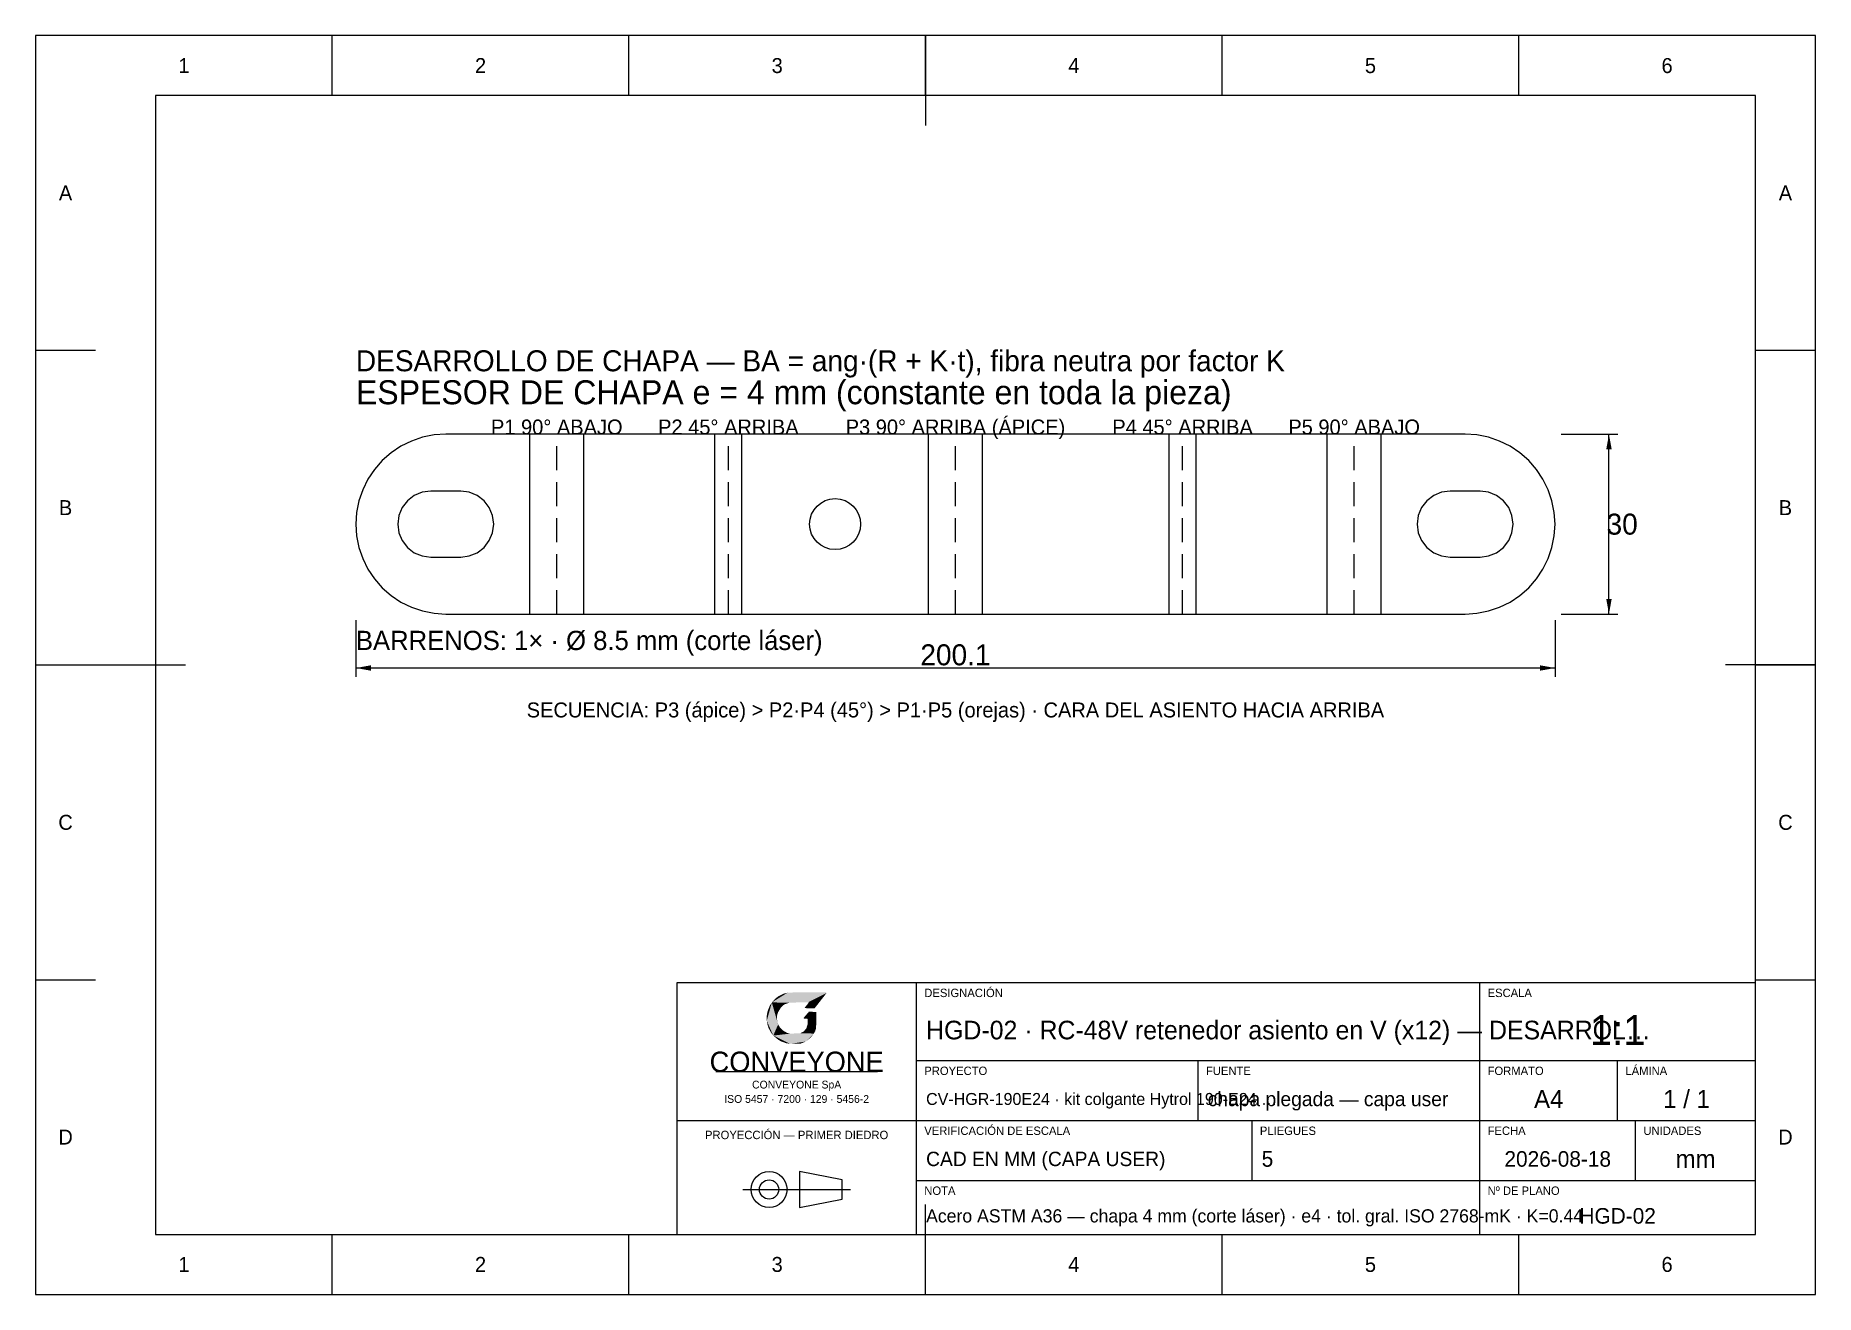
# Model space of a CAD drawing. Extents: x 0 to 297, y 0 to 210.
import ezdxf
from ezdxf.enums import TextEntityAlignment as Align

# ---------------------------------------------------------------- set-up
doc = ezdxf.new("R2010")
doc.units = 0
doc.linetypes.add('DASHED', pattern=[6, 4, -2])
for name, color, linetype in [('COTAS', 7, 'CONTINUOUS'), ('FINA', 7, 'CONTINUOUS'), ('LOGO', 5, 'CONTINUOUS'), ('NORMA', 7, 'CONTINUOUS'), ('PLIEGUE', 1, 'DASHED'), ('TEXTO', 7, 'CONTINUOUS'), ('VISIBLE', 7, 'CONTINUOUS')]:
    doc.layers.add(name, color=color, linetype=linetype)

msp = doc.modelspace()

# ---------------------------------------------------------------- linework, layer by layer
at = {"layer": 'COTAS'}
for p, q in [((254.5515, 143.5), (264.0515, 143.5)), ((262.5515, 113.5), (262.5515, 143.5)), ((254.5515, 113.5), (264.0515, 113.5)), ((53.4485, 112.5), (53.4485, 103)), ((253.5515, 112.5), (253.5515, 103)), ((53.4485, 104.5), (253.5515, 104.5))]:
    msp.add_line(p, q, dxfattribs=at)
for points in [[(262.5515, 143.5), (263.0015, 141), (262.1015, 141)], [(262.5515, 113.5), (263.0015, 116), (262.1015, 116)], [(53.4485, 104.5), (55.9485, 104.95), (55.9485, 104.05)], [(253.5515, 104.5), (251.0515, 104.95), (251.0515, 104.05)]]:
    msp.add_solid(points, dxfattribs=at)
at = {"layer": 'FINA'}
for p, q in [((297, 210), (0, 210)), ((0, 210), (0, 0)), ((49.5, 200), (49.5, 210)), ((99, 200), (99, 210)), ((148.5, 200), (148.5, 210)), ((198, 200), (198, 210)), ((247.5, 200), (247.5, 210)), ((297, 0), (297, 210)), ((0, 157.5), (10, 157.5)), ((287, 157.5), (297, 157.5)), ((82.4485, 113.5), (82.4485, 143.5)), ((91.4965, 113.5), (91.4965, 143.5)), ((113.3395, 113.5), (113.3395, 143.5)), ((117.8635, 113.5), (117.8635, 143.5)), ((148.9765, 113.5), (148.9765, 143.5)), ((158.0235, 113.5), (158.0235, 143.5)), ((189.1365, 113.5), (189.1365, 143.5)), ((193.6605, 113.5), (193.6605, 143.5)), ((215.5035, 113.5), (215.5035, 143.5)), ((224.5515, 113.5), (224.5515, 143.5)), ((0, 105), (10, 105)), ((287, 105), (297, 105)), ((0, 52.5), (10, 52.5)), ((287, 52.5), (297, 52.5)), ((147, 39), (241, 39)), ((194, 29), (194, 39)), ((241, 39), (287, 39)), ((264, 29), (264, 39)), ((113.5, 37.2), (140.5, 37.2)), ((107, 29), (147, 29)), ((147, 29), (241, 29)), ((203, 19), (203, 29)), ((241, 29), (287, 29)), ((267, 19), (267, 29)), ((147, 19), (241, 19)), ((241, 19), (287, 19)), ((118.03, 17.5), (135.97, 17.5)), ((49.5, 0), (49.5, 10)), ((99, 0), (99, 10)), ((148.5, 0), (148.5, 10)), ((198, 0), (198, 10)), ((247.5, 0), (247.5, 10)), ((0, 0), (297, 0))]:
    msp.add_line(p, q, dxfattribs=at)
at = {"layer": 'LOGO'}
for points in [[(122.8565, 48.7067), (122.1358, 47.1931), (122.0154, 45.6313)], [(122.8565, 48.7067), (122.0154, 45.6313), (123.0965, 43.1812)], [(122.8565, 48.7067), (122.4962, 48.1296), (122.1358, 47.1931)], [(125.4623, 50.3278), (123.9255, 49.7275), (122.8565, 48.7067)], [(131.9846, 50.2676), (125.4623, 50.3278), (122.8565, 48.7067)], [(125.7986, 48.6705), (131.9846, 50.2676), (122.8565, 48.7067)], [(123.9255, 49.7275), (123.3966, 49.2949), (122.8565, 48.7067)], [(125.0779, 48.4297), (125.7986, 48.6705), (122.8565, 48.7067)], [(124.838, 48.2861), (125.0779, 48.4297), (122.8565, 48.7067)], [(124.3452, 47.8174), (124.838, 48.2861), (122.8565, 48.7067)], [(123.8894, 47.0486), (124.3452, 47.8174), (122.8565, 48.7067)], [(123.7208, 46.4724), (123.8894, 47.0486), (122.8565, 48.7067)], [(123.7208, 45.848), (123.7208, 46.4724), (122.8565, 48.7067)], [(123.9135, 45.031), (123.7208, 45.848), (122.8565, 48.7067)], [(123.9135, 45.031), (122.8565, 48.7067), (123.0965, 43.1812)], [(125.4623, 50.3278), (124.8139, 50.1601), (123.9255, 49.7275)], [(131.9003, 50.4), (127.1926, 50.4), (125.4623, 50.3278)], [(131.9846, 50.2676), (131.9003, 50.4), (125.4623, 50.3278)], [(125.7986, 48.6705), (128.9462, 48.7428), (131.9846, 50.2676)], [(129.0055, 48.6585), (128.333, 47.8174), (128.3691, 47.7572)], [(128.3691, 47.7572), (129.979, 47.7099), (131.9846, 50.2676)], [(129.0055, 48.6585), (128.3691, 47.7572), (131.9846, 50.2676)], [(128.9462, 48.7428), (129.0055, 48.6585), (131.9846, 50.2676)], [(122.1358, 47.1931), (122.0154, 46.5205), (122.0154, 45.6313)], [(122.0154, 45.6313), (122.1118, 45.0551), (122.3035, 44.4548)], [(122.0154, 45.6313), (122.3035, 44.4548), (123.0965, 43.1812)], [(123.0965, 43.1812), (124.2016, 44.5503), (123.9135, 45.031)], [(123.0965, 43.1812), (124.7416, 44.0102), (124.2016, 44.5503)], [(130.2551, 47.1208), (129.0416, 47.1569), (128.1894, 46.1602)], [(130.2551, 47.1208), (128.1894, 46.1602), (128.8137, 45.9676)], [(128.1894, 46.1602), (128.2014, 46.0037), (128.8137, 45.9676)], [(129.8707, 43.5174), (128.8137, 45.031), (128.622, 44.3826)], [(129.8707, 43.5174), (130.2551, 47.1208), (128.8137, 45.9676)], [(129.8707, 43.5174), (128.8137, 45.9676), (128.8137, 45.031)], [(129.8707, 43.5174), (130.2069, 44.2863), (130.2551, 47.1208)], [(130.2069, 44.2863), (130.2792, 45.1755), (130.2551, 47.1208)], [(122.3035, 44.4548), (122.6639, 43.7582), (123.0965, 43.1812)], [(123.0965, 43.1812), (125.415, 43.6258), (124.7416, 44.0102)], [(123.0965, 43.1812), (125.919, 43.5054), (125.415, 43.6258)], [(123.0965, 43.1812), (129.8707, 43.5174), (127.6003, 43.5535)], [(123.0965, 43.1812), (127.6003, 43.5535), (125.919, 43.5054)], [(123.0965, 43.1812), (125.919, 41.8), (129.8707, 43.5174)], [(123.0965, 43.1812), (123.9014, 42.4966), (124.4054, 42.2085)], [(123.0965, 43.1812), (124.4054, 42.2085), (125.919, 41.8)], [(124.4054, 42.2085), (125.2705, 41.8963), (125.919, 41.8)], [(125.919, 41.8), (128.5377, 42.1844), (129.8707, 43.5174)], [(125.919, 41.8), (127.6966, 41.8482), (128.5377, 42.1844)], [(129.8707, 43.5174), (128.1773, 43.8657), (127.6003, 43.5535)], [(129.8707, 43.5174), (128.622, 44.3826), (128.1773, 43.8657)], [(128.5377, 42.1844), (129.3426, 42.8449), (129.8707, 43.5174)], [(129.8707, 43.5174), (130.0865, 43.9018), (130.2069, 44.2863)]]:
    msp.add_solid(points, dxfattribs=at)
at = {"layer": 'NORMA'}
for p, q in [((148.5, 210), (148.5, 195)), ((287, 200), (20, 200)), ((20, 200), (20, 10)), ((287, 10), (287, 200)), ((0, 105), (25, 105)), ((297, 105), (282, 105)), ((287, 52), (107, 52)), ((107, 52), (107, 10)), ((147, 10), (147, 52)), ((241, 10), (241, 52)), ((287, 10), (287, 52)), ((148.5, 0), (148.5, 15)), ((20, 10), (287, 10)), ((107, 10), (287, 10))]:
    msp.add_line(p, q, dxfattribs=at)
at = {"layer": 'PLIEGUE'}
for p, q in [((86.9725, 113.5), (86.9725, 143.5)), ((115.6015, 113.5), (115.6015, 143.5)), ((153.4995, 113.5), (153.4995, 143.5)), ((191.3985, 113.5), (191.3985, 143.5)), ((220.0275, 113.5), (220.0275, 143.5))]:
    msp.add_line(p, q, dxfattribs=at)
at = {"layer": 'TEXTO'}
for p, q in [((134.59, 19.11), (127.46, 20.49)), ((127.46, 20.49), (127.46, 14.51)), ((134.59, 15.89), (134.59, 19.11)), ((127.46, 14.51), (134.59, 15.89))]:
    msp.add_line(p, q, dxfattribs=at)
for radius in [2.99, 1.61]:
    msp.add_circle((122.4, 17.5), radius, dxfattribs=at)
at = {"layer": 'VISIBLE'}
for p, q in [((64.5665, 142.989), (62.7085, 142.358)), ((66.4905, 143.372), (64.5665, 142.989)), ((68.4485, 143.5), (66.4905, 143.372)), ((238.5515, 143.5), (68.4485, 143.5)), ((240.5095, 143.372), (238.5515, 143.5)), ((242.4335, 142.989), (240.5095, 143.372)), ((244.2915, 142.358), (242.4335, 142.989)), ((59.3175, 140.4), (57.8415, 139.107)), ((60.9485, 141.49), (59.3175, 140.4)), ((62.7085, 142.358), (60.9485, 141.49)), ((246.0515, 141.49), (244.2915, 142.358)), ((247.6825, 140.4), (246.0515, 141.49)), ((249.1585, 139.107), (247.6825, 140.4)), ((56.5485, 137.631), (55.4585, 136)), ((57.8415, 139.107), (56.5485, 137.631)), ((250.4515, 137.631), (249.1585, 139.107)), ((251.5415, 136), (250.4515, 137.631)), ((54.5905, 134.24), (53.9595, 132.382)), ((55.4585, 136), (54.5905, 134.24)), ((64.5245, 133.813), (63.1985, 133.263)), ((65.9485, 134), (64.5245, 133.813)), ((70.9485, 134), (65.9485, 134)), ((65.9485, 134), (65.9485, 134)), ((72.3725, 133.813), (70.9485, 134)), ((73.6985, 133.263), (72.3725, 133.813)), ((234.6275, 133.813), (233.3015, 133.263)), ((236.0515, 134), (234.6275, 133.813)), ((241.0515, 134), (236.0515, 134)), ((236.0515, 134), (236.0515, 134)), ((242.4755, 133.813), (241.0515, 134)), ((243.8015, 133.263), (242.4755, 133.813)), ((252.4095, 134.24), (251.5415, 136)), ((253.0405, 132.382), (252.4095, 134.24)), ((53.9595, 132.382), (53.5765, 130.458)), ((61.1855, 131.25), (60.6355, 129.924)), ((62.0595, 132.389), (61.1855, 131.25)), ((63.1985, 133.263), (62.0595, 132.389)), ((74.8375, 132.389), (73.6985, 133.263)), ((75.7115, 131.25), (74.8375, 132.389)), ((76.2615, 129.924), (75.7115, 131.25)), ((231.2885, 131.25), (230.7385, 129.924)), ((232.1625, 132.389), (231.2885, 131.25)), ((233.3015, 133.263), (232.1625, 132.389)), ((244.9405, 132.389), (243.8015, 133.263)), ((245.8145, 131.25), (244.9405, 132.389)), ((246.3645, 129.924), (245.8145, 131.25)), ((253.4235, 130.458), (253.0405, 132.382)), ((53.5765, 130.458), (53.4485, 128.5)), ((53.4485, 128.5), (53.5765, 126.542)), ((60.6355, 129.924), (60.4485, 128.5)), ((60.4485, 128.5), (60.6355, 127.076)), ((76.4485, 128.5), (76.2615, 129.924)), ((76.2615, 127.076), (76.4485, 128.5)), ((230.7385, 129.924), (230.5515, 128.5)), ((230.5515, 128.5), (230.7385, 127.076)), ((246.5515, 128.5), (246.3645, 129.924)), ((246.3645, 127.076), (246.5515, 128.5)), ((253.5515, 128.5), (253.4235, 130.458)), ((253.4235, 126.542), (253.5515, 128.5)), ((53.5765, 126.542), (53.9595, 124.618)), ((60.6355, 127.076), (61.1855, 125.75)), ((61.1855, 125.75), (62.0595, 124.611)), ((74.8375, 124.611), (75.7115, 125.75)), ((75.7115, 125.75), (76.2615, 127.076)), ((230.7385, 127.076), (231.2885, 125.75)), ((231.2885, 125.75), (232.1625, 124.611)), ((244.9405, 124.611), (245.8145, 125.75)), ((245.8145, 125.75), (246.3645, 127.076)), ((253.0405, 124.618), (253.4235, 126.542)), ((53.9595, 124.618), (54.5905, 122.76)), ((54.5905, 122.76), (55.4585, 121)), ((62.0595, 124.611), (63.1985, 123.737)), ((63.1985, 123.737), (64.5245, 123.187)), ((64.5245, 123.187), (65.9485, 123)), ((65.9485, 123), (70.9485, 123)), ((70.9485, 123), (72.3725, 123.187)), ((70.9485, 123), (70.9485, 123)), ((72.3725, 123.187), (73.6985, 123.737)), ((73.6985, 123.737), (74.8375, 124.611)), ((232.1625, 124.611), (233.3015, 123.737)), ((233.3015, 123.737), (234.6275, 123.187)), ((234.6275, 123.187), (236.0515, 123)), ((236.0515, 123), (241.0515, 123)), ((241.0515, 123), (242.4755, 123.187)), ((241.0515, 123), (241.0515, 123)), ((242.4755, 123.187), (243.8015, 123.737)), ((243.8015, 123.737), (244.9405, 124.611)), ((251.5415, 121), (252.4095, 122.76)), ((252.4095, 122.76), (253.0405, 124.618)), ((55.4585, 121), (56.5485, 119.369)), ((56.5485, 119.369), (57.8415, 117.893)), ((249.1585, 117.893), (250.4515, 119.369)), ((250.4515, 119.369), (251.5415, 121)), ((57.8415, 117.893), (59.3175, 116.6)), ((59.3175, 116.6), (60.9485, 115.51)), ((246.0515, 115.51), (247.6825, 116.6)), ((247.6825, 116.6), (249.1585, 117.893)), ((60.9485, 115.51), (62.7085, 114.642)), ((62.7085, 114.642), (64.5665, 114.011)), ((64.5665, 114.011), (66.4905, 113.628)), ((66.4905, 113.628), (68.4485, 113.5)), ((68.4485, 113.5), (238.5515, 113.5)), ((238.5515, 113.5), (240.5095, 113.628)), ((240.5095, 113.628), (242.4335, 114.011)), ((242.4335, 114.011), (244.2915, 114.642)), ((244.2915, 114.642), (246.0515, 115.51))]:
    msp.add_line(p, q, dxfattribs=at)
msp.add_circle((133.4195, 128.5), 4.25, dxfattribs=at)

# ---------------------------------------------------------------- texts
at = {"layer": 'COTAS'}
for s, p in [('30', (264.7515, 128.5)), ('200.1', (153.5, 106.7))]:
    msp.add_text(s, height=3.5, dxfattribs=at).set_placement(p, align=Align.MIDDLE_CENTER)
at = {"layer": 'TEXTO'}
for s, height, p in [('1', 2.5, (24.75, 205)), ('2', 2.5, (74.25, 205)), ('3', 2.5, (123.75, 205)), ('4', 2.5, (173.25, 205)), ('5', 2.5, (222.75, 205)), ('6', 2.5, (272.25, 205)), ('A', 2.5, (5, 183.75)), ('A', 2.5, (292, 183.75)), ('P1 90° ABAJO', 2.5, (86.9725, 144.7)), ('P2 45° ARRIBA', 2.5, (115.6015, 144.7)), ('P3 90° ARRIBA (ÁPICE)', 2.5, (153.4995, 144.7)), ('P4 45° ARRIBA', 2.5, (191.3985, 144.7)), ('P5 90° ABAJO', 2.5, (220.0275, 144.7)), ('B', 2.5, (5, 131.25)), ('B', 2.5, (292, 131.25)), ('SECUENCIA: P3 (ápice) > P2·P4 (45°) > P1·P5 (orejas) · CARA DEL ASIENTO HACIA ARRIBA', 2.5, (153.4995, 97.5)), ('C', 2.5, (5, 78.75)), ('C', 2.5, (292, 78.75)), ('1:1', 5, (264, 44.1)), ('CONVEYONE', 3.4, (127, 38.8)), ('CONVEYONE SpA', 1.3, (127, 35)), ('ISO 5457 · 7200 · 129 · 5456-2', 1.3, (127, 32.6)), ('A4', 3, (252.5, 32.6)), ('1 / 1', 3, (275.5, 32.6)), ('D', 2.5, (5, 26.25)), ('PROYECCIÓN — PRIMER DIEDRO', 1.4, (127, 26.6)), ('D', 2.5, (292, 26.25)), ('2026-08-18', 2.6, (254, 22.6)), ('mm', 3, (277, 22.6)), ('HGD-02', 2.6, (264, 13.1)), ('1', 2.5, (24.75, 5)), ('2', 2.5, (74.25, 5)), ('3', 2.5, (123.75, 5)), ('4', 2.5, (173.25, 5)), ('5', 2.5, (222.75, 5)), ('6', 2.5, (272.25, 5))]:
    msp.add_text(s, height=height, dxfattribs=at).set_placement(p, align=Align.MIDDLE_CENTER)
for s, height, p in [('DESARROLLO DE CHAPA — BA = ang·(R + K·t), fibra neutra por factor K', 3.5, (53.4485, 154)), ('ESPESOR DE CHAPA e = 4 mm (constante en toda la pieza)', 4, (53.4485, 148.5)), ('BARRENOS: 1× · Ø 8.5 mm (corte láser)', 3.2, (53.4485, 107.5)), ('DESIGNACIÓN', 1.4, (148.3, 49.6)), ('ESCALA', 1.4, (242.3, 49.6)), ('PROYECTO', 1.4, (148.3, 36.6)), ('FUENTE', 1.4, (195.3, 36.6)), ('FORMATO', 1.4, (242.3, 36.6)), ('LÁMINA', 1.4, (265.3, 36.6)), ('VERIFICACIÓN DE ESCALA', 1.4, (148.3, 26.6)), ('PLIEGUES', 1.4, (204.3, 26.6)), ('FECHA', 1.4, (242.3, 26.6)), ('UNIDADES', 1.4, (268.3, 26.6)), ('NOTA', 1.4, (148.3, 16.6)), ('Nº DE PLANO', 1.4, (242.3, 16.6))]:
    msp.add_text(s, height=height, dxfattribs=at).set_placement(p)
for s, height, p in [('HGD-02 · RC-48V retenedor asiento en V (x12) — DESARROL…', 3.1053, (148.6, 44.1)), ('CV-HGR-190E24 · kit colgante Hytrol 190-E24 …', 2, (148.6, 32.6)), ('chapa plegada — capa user', 2.4, (195.6, 32.6)), ('CAD EN MM (CAPA USER)', 2.4, (148.6, 22.6)), ('5', 2.6, (204.6, 22.6)), ('Acero ASTM A36 — chapa 4 mm (corte láser) · e4 · tol. gral. ISO 2768-mK · K=0.44', 2.2, (148.6, 13.1))]:
    msp.add_text(s, height=height, dxfattribs=at).set_placement(p, align=Align.MIDDLE_LEFT)

doc.saveas('drawing.dxf')
